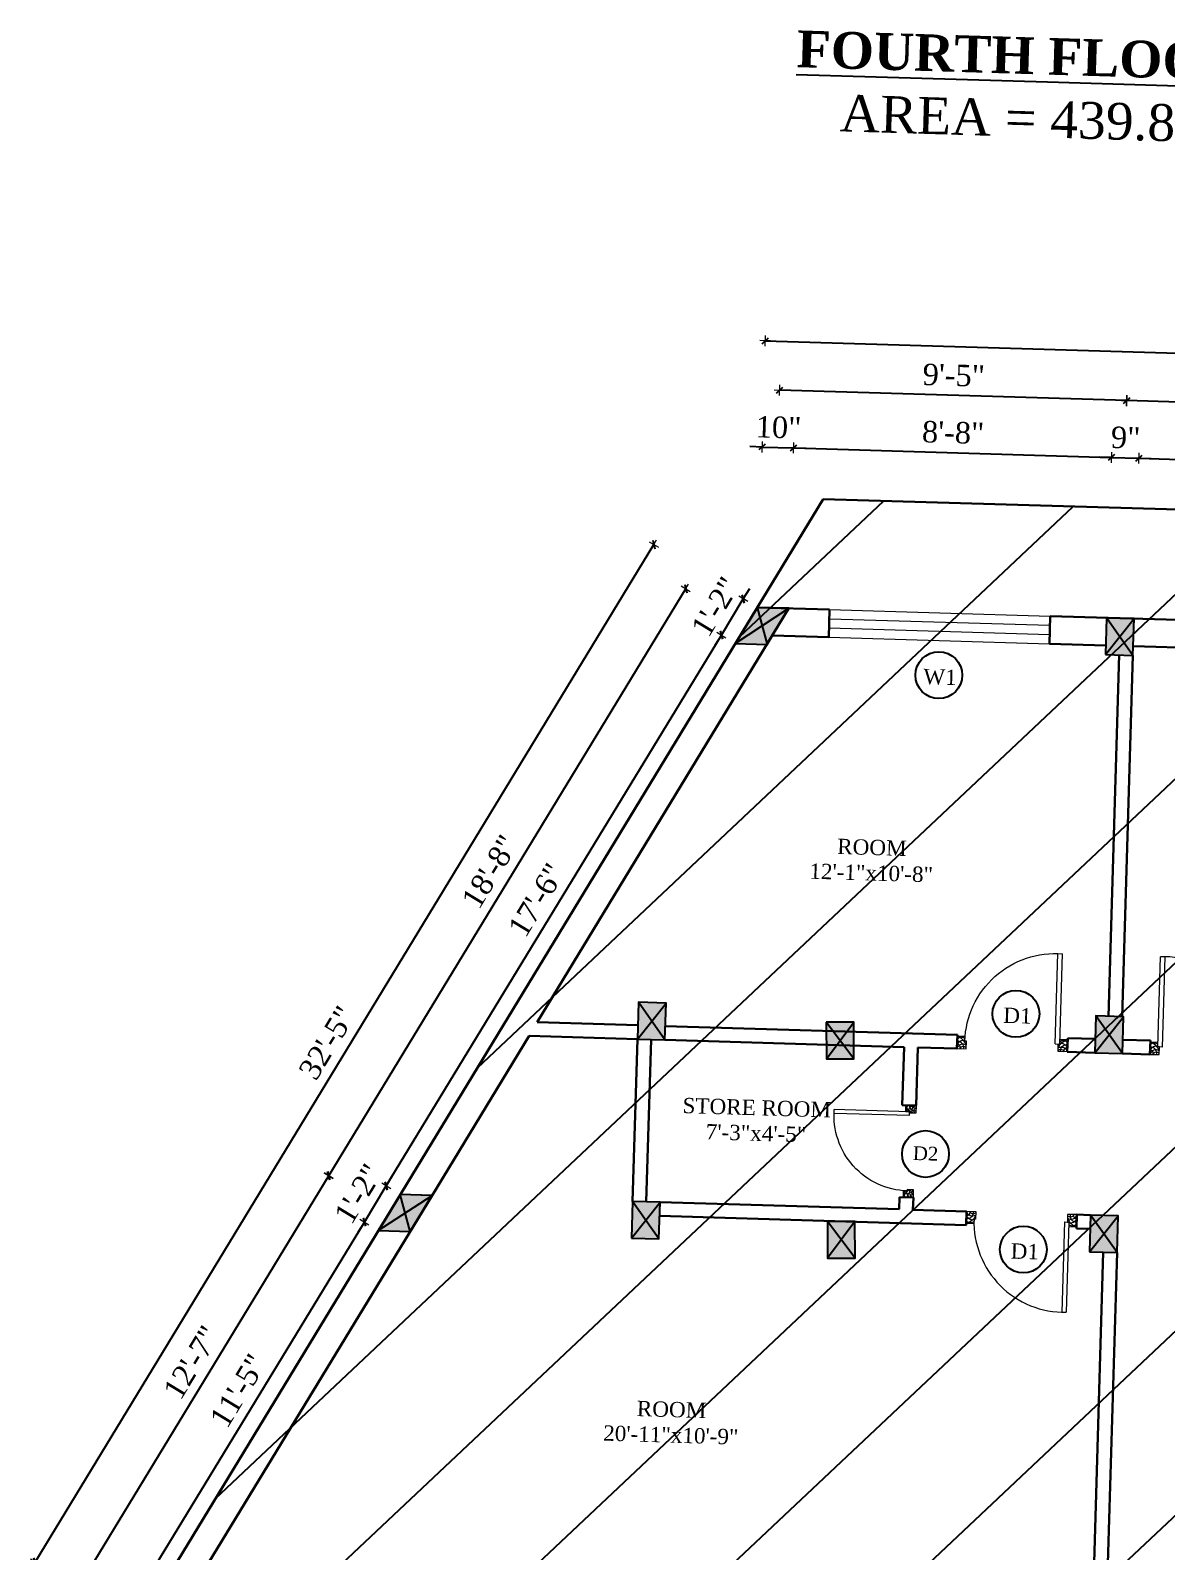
# Model space of a CAD drawing. Header units: inches. Extents: x 4069 to 291496, y -47643 to 12535.
# Drawn here: x 139208.9 to 139579.3, y -21348.1 to -20851.9 of the extents above; entities that cross this region are included whole.
import ezdxf

# ---------------------------------------------------------------- set-up
doc = ezdxf.new("R2010")
doc.units = ezdxf.units.IN
doc.header["$LTSCALE"] = 5
doc.header["$MEASUREMENT"] = 0
for name, color, linetype, lineweight in [('A-WALL', 7, 'Continuous', 9), ('Dimension', 7, 'Continuous', 18), ('DOOR', 62, 'Continuous', 0), ('Dw', 2, 'Continuous', 18)]:
    doc.layers.add(name, color=color, linetype=linetype, lineweight=lineweight)
doc.layers.add('dim line', color=7, linetype='Continuous', lineweight=15, true_color=0xfab2b2)
doc.layers.add('TEXT', color=6, linetype='Continuous')
doc.layers.add('WALL', color=7, linetype='Continuous')
doc.styles.add('ordinary', font='times.ttf')
doc.dimstyles.new('Copy of 96', dxfattribs={"dimtxt": 7, "dimasz": 4, "dimexe": 0.5, "dimexo": 0.5, "dimgap": 3, "dimtad": 1, "dimdec": 1, "dimzin": 11, "dimdsep": 46, "dimlunit": 4, "dimtxsty": 'ordinary', "dimblk": 'OBLIQUE', "dimcen": 0.09, "dimse1": 1, "dimse2": 1, "dimclrt": 6, "dimazin": 0, "dimtfac": 1, "dimtdec": 1, "dimtix": 1, "dimtmove": 2, "dimatfit": 3, "dimldrblk": 'leader', "dimfxl": 0.5, "dimfxlon": 1, "dimtolj": 1, "dimtzin": 0, "dimarcsym": 0})

# ---------------------------------------------------------------- blocks, each defined once
blk = doc.blocks.new('c2a')
at = {"color": 1, "ltscale": 5}
for p, q in [((18091.63, 4625.76), (18084.82, 4613.76)), ((18101.98, 4625.76), (18091.63, 4625.76)), ((18095.17, 4613.76), (18101.98, 4625.76)), ((18084.82, 4613.76), (18095.17, 4613.76))]:
    blk.add_line(p, q, dxfattribs=at)
blk = doc.blocks.new('C1a')
at = {"color": 1, "ltscale": 5}
for p, q in [((18657.75, 4625.76), (18648.75, 4625.76)), ((18648.75, 4625.76), (18648.82, 4613.76)), ((18657.82, 4613.76), (18657.75, 4625.76)), ((18648.82, 4613.76), (18657.82, 4613.76))]:
    blk.add_line(p, q, dxfattribs=at)
blk = doc.blocks.new('A$C27B36B59')
at = {"layer": 'DOOR'}
for p, q in [((0, 4), (0, 0)), ((2.5, 4), (0, 4)), ((0, 0), (3, 0)), ((2.5, 2.5), (2.5, 4)), ((3, 2.5), (2.5, 2.5)), ((3, 0), (3, 2.5))]:
    blk.add_line(p, q, dxfattribs=at)
for centre, radius, start, end in [((-1.4, -0.54), 4.75, 22.1411, 72.838), ((1.34, 2.09), 1.64, 45.138, 144.8948), ((2.21, 0.3), 2.49, 83.3149, 152.658), ((0.13, 0.37), 2.05, 349.4875, 93.6805), ((1.96, -0.47), 2.01, 58.7447, 166.495), ((-0.06, 0.32), 1.13, 343.542, 86.947), ((2.08, -0.4), 1.17, 38.2816, 160.1519)]:
    blk.add_arc(centre, radius, start, end, dxfattribs=at)
blk = doc.blocks.new('D2')
at = {"layer": 'DOOR'}
for p, q in [((74473.95, 24047.59), (74473.95, 24018.09)), ((74473.95, 24047.59), (74475.45, 24047.59)), ((74475.45, 24047.59), (74475.45, 24018.13))]:
    blk.add_line(p, q, dxfattribs=at)
blk.add_arc((74473.95, 24047.59), 29.5, 180, 272.9146, dxfattribs=at)
at = {"layer": 'DOOR', "xscale": -1, "rotation": 180}
blk.add_blockref('A$C27B36B59', (74441.95, 24050.09), dxfattribs=at)
at = {"layer": 'DOOR', "rotation": 180}
blk.add_blockref('A$C27B36B59', (74477.95, 24050.09), dxfattribs=at)
blk = doc.blocks.new('oblique')
at = {"color": 0, "lineweight": -2}
blk.add_line((0.25, 0.25), (-0.25, -0.25), dxfattribs=at)
at = {"layer": 'dim line', "lineweight": 9}
for p, q in [((-0.4375, 0), (0.4375, 0)), ((0, 0.4375), (0, -0.4375))]:
    blk.add_line(p, q, dxfattribs=at)
blk = doc.blocks.new('*D4115')
at = {"layer": 'A-WALL', "color": 0, "lineweight": -2, "ltscale": 50, "transparency": 16777216}
blk.add_line((139246.8, -21357.8), (139317.89, -21240.87), dxfattribs=at)
at = {"layer": 'Defpoints', "color": 0, "ltscale": 50, "transparency": 16777216}
for p in [(139317.89, -21240.87), (139322.45, -21243.65), (139251.36, -21360.58)]:
    blk.add_point(p, dxfattribs=at)
at = {"layer": 'A-WALL', "color": 0, "lineweight": -2, "ltscale": 50, "transparency": 16777216, "xscale": 4, "yscale": 4, "zscale": 4}
for p, rotation in [((139317.89, -21240.87), 58.70147092250749), ((139246.8, -21357.8), 238.7014709225075)]:
    blk.add_blockref('oblique', p, dxfattribs=dict(at, rotation=rotation))
at = {"layer": 'A-WALL', "color": 6, "ltscale": 50, "transparency": 16777216, "insert": (139276.74, -21295.93), "char_height": 7, "attachment_point": 5, "rotation": 58.7015, "style": 'ordinary'}
blk.add_mtext('\\A1;11\'-5"', dxfattribs=at)
blk = doc.blocks.new('_OBLIQUE')
at = {"color": 0, "linetype": 'ByBlock'}
blk.add_line((-0.5, -0.5), (0.5, 0.5), dxfattribs=at)
blk = doc.blocks.new('leader')
at = {"layer": 'Dimension'}
for p, q in [((0, -4.33), (0, 4.33)), ((-4.42, 0), (4.42, 0))]:
    blk.add_line(p, q, dxfattribs=at)
blk = doc.blocks.new('*D4116')
at = {"layer": 'A-WALL', "color": 0, "lineweight": -2, "ltscale": 50, "transparency": 16777216}
for p, q in [((139325.06, -21229.08), (139327.13, -21225.66)), ((139317.89, -21240.87), (139325.06, -21229.08)), ((139317.89, -21240.87), (139315.81, -21244.29))]:
    blk.add_line(p, q, dxfattribs=at)
at = {"layer": 'Defpoints', "color": 0, "ltscale": 50, "transparency": 16777216}
for p in [(139325.06, -21229.08), (139329.62, -21231.86), (139322.45, -21243.65)]:
    blk.add_point(p, dxfattribs=at)
at = {"layer": 'A-WALL', "color": 0, "lineweight": -2, "ltscale": 50, "transparency": 16777216, "xscale": 4, "yscale": 4, "zscale": 4}
for p, rotation in [((139325.06, -21229.08), 238.7014709225075), ((139317.89, -21240.87), 58.70147092250745)]:
    blk.add_blockref('oblique', p, dxfattribs=dict(at, rotation=rotation))
at = {"layer": 'A-WALL', "color": 6, "ltscale": 50, "transparency": 16777216, "insert": (139315.92, -21231.6), "char_height": 7, "attachment_point": 5, "rotation": 58.7015, "style": 'ordinary'}
blk.add_mtext('\\A1;1\'-2"', dxfattribs=at)
blk = doc.blocks.new('*D4117')
at = {"layer": 'A-WALL', "color": 0, "lineweight": -2, "ltscale": 50, "transparency": 16777216}
blk.add_line((139325.06, -21229.08), (139434.38, -21049.26), dxfattribs=at)
at = {"layer": 'Defpoints', "color": 0, "ltscale": 50, "transparency": 16777216}
for p in [(139434.38, -21049.26), (139438.95, -21052.04), (139329.62, -21231.86)]:
    blk.add_point(p, dxfattribs=at)
at = {"layer": 'A-WALL', "color": 0, "lineweight": -2, "ltscale": 50, "transparency": 16777216, "xscale": 4, "yscale": 4, "zscale": 4}
for p, rotation in [((139434.38, -21049.26), 58.70147092250749), ((139325.06, -21229.08), 238.7014709225075)]:
    blk.add_blockref('oblique', p, dxfattribs=dict(at, rotation=rotation))
at = {"layer": 'A-WALL', "color": 6, "ltscale": 50, "transparency": 16777216, "insert": (139374.1, -21135.76), "char_height": 7, "attachment_point": 5, "rotation": 58.7015, "style": 'ordinary'}
blk.add_mtext('\\A1;17\'-6"', dxfattribs=at)
blk = doc.blocks.new('*D4118')
at = {"layer": 'A-WALL', "color": 0, "lineweight": -2, "ltscale": 50, "transparency": 16777216}
for p, q in [((139434.38, -21049.26), (139441.55, -21037.47)), ((139441.55, -21037.47), (139443.63, -21034.05)), ((139434.38, -21049.26), (139432.3, -21052.68))]:
    blk.add_line(p, q, dxfattribs=at)
at = {"layer": 'Defpoints', "color": 0, "ltscale": 50, "transparency": 16777216}
for p in [(139441.55, -21037.47), (139446.11, -21040.25), (139438.95, -21052.04)]:
    blk.add_point(p, dxfattribs=at)
at = {"layer": 'A-WALL', "color": 0, "lineweight": -2, "ltscale": 50, "transparency": 16777216, "xscale": 4, "yscale": 4, "zscale": 4}
for p, rotation in [((139441.55, -21037.47), 238.7014709225075), ((139434.38, -21049.26), 58.70147092250745)]:
    blk.add_blockref('oblique', p, dxfattribs=dict(at, rotation=rotation))
at = {"layer": 'A-WALL', "color": 6, "ltscale": 50, "transparency": 16777216, "insert": (139432.41, -21039.99), "char_height": 7, "attachment_point": 5, "rotation": 58.7015, "style": 'ordinary'}
blk.add_mtext('\\A1;1\'-2"', dxfattribs=at)
blk = doc.blocks.new('*D4119')
at = {"layer": 'A-WALL', "color": 0, "lineweight": -2, "ltscale": 50, "transparency": 16777216}
blk.add_line((139422.75, -21034.12), (139306.25, -21225.72), dxfattribs=at)
at = {"layer": 'Defpoints', "color": 0, "ltscale": 50, "transparency": 16777216}
for p in [(139442.53, -21046.14), (139306.25, -21225.72), (139326.04, -21237.75)]:
    blk.add_point(p, dxfattribs=at)
at = {"layer": 'A-WALL', "color": 0, "lineweight": -2, "ltscale": 50, "transparency": 16777216, "xscale": 4, "yscale": 4, "zscale": 4}
for p, rotation in [((139422.75, -21034.12), 58.70147092222712), ((139306.25, -21225.72), 238.7014709222271)]:
    blk.add_blockref('oblique', p, dxfattribs=dict(at, rotation=rotation))
at = {"layer": 'A-WALL', "color": 6, "ltscale": 50, "transparency": 16777216, "insert": (139358.9, -21126.51), "char_height": 7, "attachment_point": 5, "rotation": 58.7015, "style": 'ordinary'}
blk.add_mtext('\\A1;18\'-8"', dxfattribs=at)
blk = doc.blocks.new('*D4120')
at = {"layer": 'A-WALL', "color": 0, "lineweight": -2, "ltscale": 50, "transparency": 16777216}
blk.add_line((139306.25, -21225.72), (139227.99, -21354.45), dxfattribs=at)
at = {"layer": 'Defpoints', "color": 0, "ltscale": 50, "transparency": 16777216}
for p in [(139326.04, -21237.75), (139227.99, -21354.45), (139247.78, -21366.47)]:
    blk.add_point(p, dxfattribs=at)
at = {"layer": 'A-WALL', "color": 0, "lineweight": -2, "ltscale": 50, "transparency": 16777216, "xscale": 4, "yscale": 4, "zscale": 4}
for p, rotation in [((139306.25, -21225.72), 58.70147092250745), ((139227.99, -21354.45), 238.7014709225075)]:
    blk.add_blockref('oblique', p, dxfattribs=dict(at, rotation=rotation))
at = {"layer": 'A-WALL', "color": 6, "ltscale": 50, "transparency": 16777216, "insert": (139261.51, -21286.67), "char_height": 7, "attachment_point": 5, "rotation": 58.7015, "style": 'ordinary'}
blk.add_mtext('\\A1;12\'-7"', dxfattribs=at)
blk = doc.blocks.new('*D4121')
at = {"layer": 'A-WALL', "color": 0, "lineweight": -2, "ltscale": 50, "transparency": 16777216}
blk.add_line((139210.42, -21351.83), (139412.34, -21019.71), dxfattribs=at)
at = {"layer": 'Defpoints', "color": 0, "ltscale": 50, "transparency": 16777216}
for p in [(139412.34, -21019.71), (139446.11, -21040.25), (139244.19, -21372.37)]:
    blk.add_point(p, dxfattribs=at)
at = {"layer": 'A-WALL', "color": 0, "lineweight": -2, "ltscale": 50, "transparency": 16777216, "xscale": 4, "yscale": 4, "zscale": 4}
for p, rotation in [((139412.34, -21019.71), 58.701470922218), ((139210.42, -21351.83), 238.701470922218)]:
    blk.add_blockref('oblique', p, dxfattribs=dict(at, rotation=rotation))
at = {"layer": 'A-WALL', "color": 6, "ltscale": 50, "transparency": 16777216, "insert": (139305.77, -21182.36), "char_height": 7, "attachment_point": 5, "rotation": 58.7015, "style": 'ordinary'}
blk.add_mtext('\\A1;32\'-5"', dxfattribs=at)
blk = doc.blocks.new('*D4122')
at = {"layer": 'A-WALL', "color": 0, "lineweight": -2, "ltscale": 50, "transparency": 16777216}
for p, q in [((139447.68, -20987.9), (139443.68, -20987.78)), ((139447.68, -20987.9), (139458.02, -20988.21)), ((139458.02, -20988.21), (139462.02, -20988.33))]:
    blk.add_line(p, q, dxfattribs=at)
at = {"layer": 'Defpoints', "color": 0, "ltscale": 50, "transparency": 16777216}
for p in [(139458.02, -20988.21), (139446.11, -21040.25), (139456.46, -21040.56)]:
    blk.add_point(p, dxfattribs=at)
at = {"layer": 'A-WALL', "color": 0, "lineweight": -2, "ltscale": 50, "transparency": 16777216, "xscale": 4, "yscale": 4, "zscale": 4}
for p, rotation in [((139447.68, -20987.9), 358.2899854279795), ((139458.02, -20988.21), 178.2899854279795)]:
    blk.add_blockref('oblique', p, dxfattribs=dict(at, rotation=rotation))
at = {"layer": 'A-WALL', "color": 6, "ltscale": 50, "transparency": 16777216, "insert": (139453.05, -20981.49), "char_height": 7, "attachment_point": 5, "rotation": 358.29, "style": 'ordinary'}
blk.add_mtext('\\A1;10"', dxfattribs=at)
blk = doc.blocks.new('*D4123')
at = {"layer": 'A-WALL', "color": 0, "lineweight": -2, "ltscale": 50, "transparency": 16777216}
blk.add_line((139458.02, -20988.21), (139561.63, -20991.3), dxfattribs=at)
at = {"layer": 'Defpoints', "color": 0, "ltscale": 50, "transparency": 16777216}
for p in [(139561.63, -20991.3), (139456.46, -21040.56), (139560.06, -21043.65)]:
    blk.add_point(p, dxfattribs=at)
at = {"layer": 'A-WALL', "color": 0, "lineweight": -2, "ltscale": 50, "transparency": 16777216, "xscale": 4, "yscale": 4, "zscale": 4}
for p, rotation in [((139458.02, -20988.21), 178.2899854279593), ((139561.63, -20991.3), 358.2899854279593)]:
    blk.add_blockref('oblique', p, dxfattribs=dict(at, rotation=rotation))
at = {"layer": 'A-WALL', "color": 6, "ltscale": 50, "transparency": 16777216, "insert": (139510.02, -20983.2), "char_height": 7, "attachment_point": 5, "rotation": 358.29, "style": 'ordinary'}
blk.add_mtext('\\A1;8\'-8"', dxfattribs=at)
blk = doc.blocks.new('*D4124')
at = {"layer": 'A-WALL', "color": 0, "lineweight": -2, "ltscale": 50, "transparency": 16777216}
for p, q in [((139561.63, -20991.3), (139557.63, -20991.18)), ((139561.63, -20991.3), (139570.62, -20991.57)), ((139570.62, -20991.57), (139574.62, -20991.69))]:
    blk.add_line(p, q, dxfattribs=at)
at = {"layer": 'Defpoints', "color": 0, "ltscale": 50, "transparency": 16777216}
for p in [(139570.62, -20991.57), (139560.06, -21043.65), (139569.06, -21043.92)]:
    blk.add_point(p, dxfattribs=at)
at = {"layer": 'A-WALL', "color": 0, "lineweight": -2, "ltscale": 50, "transparency": 16777216, "xscale": 4, "yscale": 4, "zscale": 4}
for p, rotation in [((139561.63, -20991.3), 358.2899854279593), ((139570.62, -20991.57), 178.2899854279593)]:
    blk.add_blockref('oblique', p, dxfattribs=dict(at, rotation=rotation))
at = {"layer": 'A-WALL', "color": 6, "ltscale": 50, "transparency": 16777216, "insert": (139566.32, -20984.87), "char_height": 7, "attachment_point": 5, "rotation": 358.29, "style": 'ordinary'}
blk.add_mtext('\\A1;9"', dxfattribs=at)
blk = doc.blocks.new('*D4125')
at = {"layer": 'A-WALL', "color": 0, "lineweight": -2, "ltscale": 50, "transparency": 16777216}
blk.add_line((139570.62, -20991.57), (139725.55, -20996.19), dxfattribs=at)
at = {"layer": 'Defpoints', "color": 0, "ltscale": 50, "transparency": 16777216}
for p in [(139725.55, -20996.19), (139569.06, -21043.92), (139723.99, -21048.54)]:
    blk.add_point(p, dxfattribs=at)
at = {"layer": 'A-WALL', "color": 0, "lineweight": -2, "ltscale": 50, "transparency": 16777216, "xscale": 4, "yscale": 4, "zscale": 4}
for p, rotation in [((139570.62, -20991.57), 178.2899854279593), ((139725.55, -20996.19), 358.2899854279593)]:
    blk.add_blockref('oblique', p, dxfattribs=dict(at, rotation=rotation))
at = {"layer": 'A-WALL', "color": 6, "ltscale": 50, "transparency": 16777216, "insert": (139648.28, -20987.38), "char_height": 7, "attachment_point": 5, "rotation": 358.29, "style": 'ordinary'}
blk.add_mtext('\\A1;12\'-11"', dxfattribs=at)
blk = doc.blocks.new('*D4097')
at = {"layer": 'A-WALL', "color": 0, "lineweight": -2, "ltscale": 50, "transparency": 16777216}
blk.add_line((139730.61, -20977.66), (139566.68, -20972.77), dxfattribs=at)
at = {"layer": 'Defpoints', "color": 0, "ltscale": 50, "transparency": 16777216}
for p in [(139566.68, -20972.77), (139564.56, -21043.78), (139728.49, -21048.68)]:
    blk.add_point(p, dxfattribs=at)
at = {"layer": 'A-WALL', "color": 0, "lineweight": -2, "ltscale": 50, "transparency": 16777216, "xscale": 4, "yscale": 4, "zscale": 4}
for p, rotation in [((139566.68, -20972.77), 178.2899854279592), ((139730.61, -20977.66), 358.2899854279593)]:
    blk.add_blockref('oblique', p, dxfattribs=dict(at, rotation=rotation))
at = {"layer": 'A-WALL', "color": 6, "ltscale": 50, "transparency": 16777216, "insert": (139648.84, -20968.65), "char_height": 7, "attachment_point": 5, "rotation": 358.29, "style": 'ordinary'}
blk.add_mtext('\\A1;13\'-8"', dxfattribs=at)
blk = doc.blocks.new('*D4098')
at = {"layer": 'A-WALL', "color": 0, "lineweight": -2, "ltscale": 50, "transparency": 16777216}
blk.add_line((139566.68, -20972.77), (139453.41, -20969.38), dxfattribs=at)
at = {"layer": 'Defpoints', "color": 0, "ltscale": 50, "transparency": 16777216}
for p in [(139453.41, -20969.38), (139451.29, -21040.4), (139564.56, -21043.78)]:
    blk.add_point(p, dxfattribs=at)
at = {"layer": 'A-WALL', "color": 0, "lineweight": -2, "ltscale": 50, "transparency": 16777216, "xscale": 4, "yscale": 4, "zscale": 4}
for p, rotation in [((139453.41, -20969.38), 178.2899854279592), ((139566.68, -20972.77), 358.2899854279593)]:
    blk.add_blockref('oblique', p, dxfattribs=dict(at, rotation=rotation))
at = {"layer": 'A-WALL', "color": 6, "ltscale": 50, "transparency": 16777216, "insert": (139510.24, -20964.51), "char_height": 7, "attachment_point": 5, "rotation": 358.29, "style": 'ordinary'}
blk.add_mtext('\\A1;9\'-5"', dxfattribs=at)
blk = doc.blocks.new('*D4099')
at = {"layer": 'A-WALL', "color": 0, "lineweight": -2, "ltscale": 50, "transparency": 16777216}
blk.add_line((139448.71, -20953.22), (139827.54, -20964.53), dxfattribs=at)
at = {"layer": 'Defpoints', "color": 0, "ltscale": 50, "transparency": 16777216}
for p in [(139827.54, -20964.53), (139446.11, -21040.25), (139824.95, -21051.56)]:
    blk.add_point(p, dxfattribs=at)
at = {"layer": 'A-WALL', "color": 0, "lineweight": -2, "ltscale": 50, "transparency": 16777216, "xscale": 4, "yscale": 4, "zscale": 4}
for p, rotation in [((139448.71, -20953.22), 178.2899854279592), ((139827.54, -20964.53), 358.2899854279593)]:
    blk.add_blockref('oblique', p, dxfattribs=dict(at, rotation=rotation))
at = {"layer": 'A-WALL', "color": 6, "ltscale": 50, "transparency": 16777216, "insert": (139638.32, -20952.31), "char_height": 7, "attachment_point": 5, "rotation": 358.29, "style": 'ordinary'}
blk.add_mtext('\\A1;31\'-7"', dxfattribs=at)

msp = doc.modelspace()

# ---------------------------------------------------------------- hatches: boundary and pattern name
at = {"layer": 'WALL', "linetype": 'ByBlock', "ltscale": 5, "true_color": 0xf8991e}
h = msp.add_hatch(dxfattribs=at)
h.set_pattern_fill('ANSI31', color=30, scale=350, angle=-1.7100146)
h.set_pattern_definition([(43.29, (132890.38, -17903.716), (-29.99899, 31.8453), [])])
h.paths.add_polyline_path([(139222.6859, -21407.74277), (139467.62073, -21004.87244), (139825.90908, -21015.56887), (139816.08424, -21425.45823)])
h = msp.add_hatch(color=30, dxfattribs=at)
h.dxf.hatch_style = 1
h.paths.add_polyline_path([(139447.70237, -21046.29651), (139449.29048, -21052.34659), (139456.4593, -21040.55527)])
h.paths.add_polyline_path([(139447.70237, -21046.29651), (139456.4593, -21040.55527), (139446.11425, -21040.24642)])
h.paths.add_polyline_path([(139446.11425, -21040.24642), (139438.94543, -21052.03775), (139447.70237, -21046.29651)])
h.paths.add_polyline_path([(139447.70237, -21046.29651), (139438.94543, -21052.03775), (139449.29048, -21052.34659)])
h = msp.add_hatch(color=30, dxfattribs=at)
h.dxf.hatch_style = 1
h.paths.add_polyline_path([(139564.38235, -21049.7799), (139559.70531, -21055.64294), (139568.7013, -21055.91151)])
h.paths.add_polyline_path([(139568.7013, -21055.91151), (139569.05939, -21043.91686), (139564.38235, -21049.7799)])
h.paths.add_polyline_path([(139564.38235, -21049.7799), (139569.05939, -21043.91686), (139560.0634, -21043.64829)])
h.paths.add_polyline_path([(139560.0634, -21043.64829), (139559.70531, -21055.64294), (139564.38235, -21049.7799)])
h = msp.add_hatch(color=30, dxfattribs=at)
h.dxf.hatch_style = 1
h.paths.add_polyline_path([(139411.64823, -21175.27806), (139406.97119, -21181.1411), (139415.96718, -21181.40967)])
h.paths.add_polyline_path([(139415.96718, -21181.40967), (139416.32528, -21169.41501), (139411.64823, -21175.27806)])
h.paths.add_polyline_path([(139411.64823, -21175.27806), (139416.32528, -21169.41501), (139407.32928, -21169.14645)])
h.paths.add_polyline_path([(139407.32928, -21169.14645), (139406.97119, -21181.1411), (139411.64823, -21175.27806)])
h = msp.add_hatch(color=30, dxfattribs=at)
h.dxf.hatch_style = 1
h.paths.add_polyline_path([(139477.65122, -21187.64803), (139473.11423, -21181.64803), (139468.65105, -21187.64803)])
h.paths.add_polyline_path([(139477.65122, -21187.64803), (139477.57741, -21175.64803), (139473.11423, -21181.64803)])
h.paths.add_polyline_path([(139477.57741, -21175.64803), (139468.57724, -21175.64803), (139473.11423, -21181.64803)])
h.paths.add_polyline_path([(139473.11423, -21181.64803), (139468.57724, -21175.64803), (139468.65105, -21187.64803)])
h = msp.add_hatch(color=30, dxfattribs=at)
h.dxf.hatch_style = 1
h.paths.add_polyline_path([(139560.93307, -21179.73484), (139556.25602, -21185.59789), (139565.25202, -21185.86646)])
h.paths.add_polyline_path([(139565.25202, -21185.86646), (139565.61011, -21173.8718), (139560.93307, -21179.73484)])
h.paths.add_polyline_path([(139560.93307, -21179.73484), (139565.61011, -21173.8718), (139556.61412, -21173.60323)])
h.paths.add_polyline_path([(139556.61412, -21173.60323), (139556.25602, -21185.59789), (139560.93307, -21179.73484)])
h = msp.add_hatch(color=30, dxfattribs=at)
h.dxf.hatch_style = 1
h.paths.add_polyline_path([(139331.20897, -21237.90556), (139332.79708, -21243.95565), (139339.96591, -21232.16432)])
h.paths.add_polyline_path([(139331.20897, -21237.90556), (139339.96591, -21232.16432), (139329.62086, -21231.85548)])
h.paths.add_polyline_path([(139329.62086, -21231.85548), (139322.45203, -21243.64681), (139331.20897, -21237.90556)])
h.paths.add_polyline_path([(139331.20897, -21237.90556), (139322.45203, -21243.64681), (139332.79708, -21243.95565)])
h = msp.add_hatch(color=30, dxfattribs=at)
h.dxf.hatch_style = 1
h.paths.add_polyline_path([(139409.70857, -21240.24911), (139405.03153, -21246.11215), (139414.02752, -21246.38072)])
h.paths.add_polyline_path([(139414.02752, -21246.38072), (139414.38561, -21234.38607), (139409.70857, -21240.24911)])
h.paths.add_polyline_path([(139409.70857, -21240.24911), (139414.38561, -21234.38607), (139405.38962, -21234.1175)])
h.paths.add_polyline_path([(139405.38962, -21234.1175), (139405.03153, -21246.11215), (139409.70857, -21240.24911)])
h = msp.add_hatch(color=30, dxfattribs=at)
h.dxf.hatch_style = 1
h.paths.add_polyline_path([(139478.051, -21252.64803), (139473.51402, -21246.64803), (139469.05083, -21252.64803)])
h.paths.add_polyline_path([(139478.051, -21252.64803), (139477.9772, -21240.64803), (139473.51402, -21246.64803)])
h.paths.add_polyline_path([(139477.9772, -21240.64803), (139468.97703, -21240.64803), (139473.51402, -21246.64803)])
h.paths.add_polyline_path([(139473.51402, -21246.64803), (139468.97703, -21240.64803), (139469.05083, -21252.64803)])
h = msp.add_hatch(color=30, dxfattribs=at)
h.dxf.hatch_style = 1
h.paths.add_polyline_path([(139559.20842, -21244.71232), (139554.53138, -21250.57536), (139563.52737, -21250.84393)])
h.paths.add_polyline_path([(139563.52737, -21250.84393), (139563.88547, -21238.84927), (139559.20842, -21244.71232)])
h.paths.add_polyline_path([(139559.20842, -21244.71232), (139563.88547, -21238.84927), (139554.88947, -21238.5807)])
h.paths.add_polyline_path([(139554.88947, -21238.5807), (139554.53138, -21250.57536), (139559.20842, -21244.71232)])

# ---------------------------------------------------------------- linework, layer by layer
at = {"color": 1, "ltscale": 5}
for p, q in [((139438.94543, -21052.03775), (139456.4593, -21040.55527)), ((139446.11425, -21040.24642), (139449.29048, -21052.34659)), ((139559.70531, -21055.64294), (139569.05939, -21043.91686)), ((139568.7013, -21055.91151), (139560.0634, -21043.64829)), ((139406.97119, -21181.1411), (139416.32528, -21169.41501)), ((139415.96718, -21181.40967), (139407.32928, -21169.14645)), ((139477.65122, -21187.64803), (139468.57724, -21175.64803)), ((139468.65105, -21187.64803), (139477.57741, -21175.64803)), ((139556.25602, -21185.59789), (139565.61011, -21173.8718)), ((139565.25202, -21185.86646), (139556.61412, -21173.60323)), ((139322.45203, -21243.64681), (139339.96591, -21232.16432)), ((139332.79708, -21243.95565), (139329.62086, -21231.85548)), ((139405.03153, -21246.11215), (139414.38561, -21234.38607)), ((139414.02752, -21246.38072), (139405.38962, -21234.1175)), ((139478.051, -21252.64803), (139468.97703, -21240.64803)), ((139477.9772, -21240.64803), (139469.05083, -21252.64803)), ((139554.53138, -21250.57536), (139563.88547, -21238.84927)), ((139563.52737, -21250.84393), (139554.88947, -21238.5807))]:
    msp.add_line(p, q, dxfattribs=at)
at = {"layer": 'A-WALL', "lineweight": 30}
for p, q in [((139222.6859, -21407.74277), (139467.62073, -21004.87244)), ((139764.93621, -21013.74857), (139467.62073, -21004.87244)), ((139374.31652, -21175.66422), (139456.4593, -21040.55527)), ((139469.72336, -21040.95125), (139446.11425, -21040.24642)), ((139469.45479, -21049.94725), (139469.72336, -21040.95125)), ((139541.42273, -21052.09579), (139541.69129, -21043.0998)), ((139598.54625, -21044.79716), (139541.69129, -21043.0998)), ((139469.45479, -21049.94725), (139451.08269, -21049.39876)), ((139559.79483, -21052.64428), (139541.42273, -21052.09579)), ((139598.27769, -21053.79316), (139568.79082, -21052.91285)), ((139564.2033, -21055.77723), (139560.68207, -21173.72468)), ((139568.7013, -21055.91151), (139565.18007, -21173.85896)), ((139407.10548, -21176.64311), (139374.31652, -21175.66422)), ((139416.10147, -21176.91167), (139511.41035, -21179.75705)), ((139339.96591, -21232.16432), (139371.62822, -21180.08596)), ((139406.97119, -21181.1411), (139371.62822, -21180.08596)), ((139405.38962, -21234.1175), (139406.97119, -21181.1411)), ((139409.88762, -21234.25178), (139411.46919, -21181.27539)), ((139415.96718, -21181.40967), (139493.99888, -21183.73925)), ((139511.27606, -21184.25505), (139511.41035, -21179.75705)), ((139547.26003, -21185.32932), (139547.39432, -21180.83132)), ((139547.39432, -21180.83132), (139556.39031, -21181.09989)), ((139565.3863, -21181.36846), (139574.38229, -21181.63703)), ((139574.24801, -21186.13503), (139574.38229, -21181.63703)), ((139493.4319, -21202.73079), (139493.99888, -21183.73925)), ((139497.9299, -21202.86507), (139498.49687, -21183.87353)), ((139498.49687, -21183.87353), (139511.27606, -21184.25505)), ((139547.26003, -21185.32932), (139556.25602, -21185.59789)), ((139565.25202, -21185.86646), (139574.24801, -21186.13503)), ((139497.9299, -21202.86507), (139493.4319, -21202.73079)), ((139254.53742, -21372.67763), (139339.96591, -21232.16432)), ((139492.41731, -21236.71564), (139414.38561, -21234.38607)), ((139492.41731, -21236.71564), (139492.53667, -21232.71743)), ((139497.03467, -21232.85171), (139492.53667, -21232.71743)), ((139496.9153, -21236.84993), (139497.03467, -21232.85171)), ((139514.27323, -21241.87014), (139414.25133, -21238.88406)), ((139514.40751, -21237.37215), (139496.9153, -21236.84993)), ((139514.40751, -21237.37215), (139514.27323, -21241.87014)), ((139550.39148, -21238.44642), (139550.25719, -21242.94442)), ((139554.88947, -21238.5807), (139550.39148, -21238.44642)), ((139554.75519, -21243.0787), (139550.25719, -21242.94442)), ((139559.02938, -21250.70964), (139555.4783, -21369.65665)), ((139563.52737, -21250.84393), (139559.9763, -21369.79093))]:
    msp.add_line(p, q, dxfattribs=at)
at = {"layer": 'A-WALL', "color": 1, "ltscale": 5}
for p, q in [((139496.9153, -21236.84993), (139497.03467, -21232.85171)), ((139554.88947, -21238.5807), (139550.39148, -21238.44642))]:
    msp.add_line(p, q, dxfattribs=at)
at = {"layer": 'Dw', "color": 3}
for p, q in [((139469.72336, -21040.95125), (139541.69129, -21043.0998)), ((139469.54431, -21046.94858), (139541.51225, -21049.09713)), ((139469.63384, -21043.94992), (139541.60177, -21046.09847)), ((139469.45479, -21049.94725), (139541.42273, -21052.09579))]:
    msp.add_line(p, q, dxfattribs=at)
at = {"layer": 'TEXT'}
for centre in [(139505.34972, -21062.37269), (139530.50789, -21172.90427), (139501.00076, -21218.65646), (139532.92795, -21249.84998)]:
    msp.add_circle(centre, 7.64038, dxfattribs=at)
at = {"layer": 'WALL', "color": 2, "linetype": 'ByBlock', "ltscale": 5}
for points in [[(139438.94543, -21052.03775), (139449.29048, -21052.34659), (139456.4593, -21040.55527), (139446.11425, -21040.24642)], [(139559.70531, -21055.64294), (139568.7013, -21055.91151), (139569.05939, -21043.91686), (139560.0634, -21043.64829)], [(139406.97119, -21181.1411), (139415.96718, -21181.40967), (139416.32528, -21169.41501), (139407.32928, -21169.14645)], [(139468.57724, -21175.64803), (139468.65105, -21187.64803), (139477.65122, -21187.64803), (139477.57741, -21175.64803)], [(139556.25602, -21185.59789), (139565.25202, -21185.86646), (139565.61011, -21173.8718), (139556.61412, -21173.60323)], [(139322.45203, -21243.64681), (139332.79708, -21243.95565), (139339.96591, -21232.16432), (139329.62086, -21231.85548)], [(139405.03153, -21246.11215), (139414.02752, -21246.38072), (139414.38561, -21234.38607), (139405.38962, -21234.1175)], [(139468.97703, -21240.64803), (139469.05083, -21252.64803), (139478.051, -21252.64803), (139477.9772, -21240.64803)], [(139554.53138, -21250.57536), (139563.52737, -21250.84393), (139563.88547, -21238.84927), (139554.88947, -21238.5807)]]:
    msp.add_lwpolyline(points, close=True, dxfattribs=at)

# ---------------------------------------------------------------- block references
at = {"layer": 'WALL', "color": 2, "linetype": 'ByBlock', "ltscale": 5, "rotation": 358.2899854279544}
for p in [(121224.50114, -25124.07397), (121108.00774, -25315.68303)]:
    msp.add_blockref('c2a', p, dxfattribs=at)
at = {"layer": 'WALL', "color": 2, "linetype": 'ByBlock', "xscale": -1, "rotation": 178.2899854279543}
msp.add_blockref('D2', (65820.15442, 5076.54123), dxfattribs=at)
at = {"layer": 'WALL', "color": 2, "linetype": 'ByBlock'}
for p, rotation in [((214736.70876, 630.7493), 178.2899854279543), ((64387.93073, -43055.33075), 358.2899854279544)]:
    msp.add_blockref('D2', p, dxfattribs=dict(at, rotation=rotation))
at = {"layer": 'WALL', "color": 2, "linetype": 'ByBlock', "ltscale": 5}
for p in [(120819.832, -25801.40721), (120820.23179, -25866.40721)]:
    msp.add_blockref('C1a', p, dxfattribs=at)
at = {"layer": 'WALL', "color": 2, "linetype": 'ByBlock', "xscale": -0.8332999999984168, "yscale": 0.8333000000002357, "zscale": 0.8333, "rotation": 268.2899854279543}
msp.add_blockref('D2', (117613.91316, -82639.66218), dxfattribs=at)

# ---------------------------------------------------------------- texts
at = {"layer": 'TEXT', "style": 'ordinary'}
for s, height, rotation, p in [('W1', 5, 358.2903735, (139500.22753, -21065.28526)), ('D1', 5, 358.2895973, (139526.32028, -21175.84468)), ('D2', 4.5, 358.2903735, (139496.81302, -21220.60407)), ('D1', 5, 358.2895973, (139528.74034, -21252.79039))]:
    msp.add_text(s, height=height, rotation=rotation, dxfattribs=at).set_placement(p)
at = {"layer": 'TEXT', "char_height": 12, "width": 219.8150831, "attachment_point": 8, "rotation": 358.2895973, "style": 'ordinary'}
for s, insert in [('{\\fTimes New Roman|b1|i0|c0|p18;\\LFOURTH FLOOR PLAN}', (139559.01207, -20867.0776)), ('AREA = 439.82 sq. ft.', (139554.70553, -20891.20058))]:
    msp.add_mtext(s, dxfattribs=dict(at, insert=insert))
at = {"layer": 'TEXT', "char_height": 5, "attachment_point": 8, "rotation": 358.2895973, "style": 'ordinary'}
for s, insert in [('ROOM\\P12\'-1"x10\'-8"', (139483.20884, -21129.46461)), ('STORE ROOM\\P7\'-3"x4\'-5"', (139445.62111, -21214.42186)), ('ROOM\\P20\'-11"x10\'-9"', (139417.82217, -21312.93565))]:
    msp.add_mtext_dynamic_manual_height_columns(s, width=101.5687276, gutter_width=1720.71691, heights=[0], dxfattribs=dict(at, insert=insert))

# ---------------------------------------------------------------- dimensions: what is measured, and where the dimension line sits
at = {"layer": 'A-WALL', "ltscale": 50}
for base, p1, p2, angle, picture, middle in [((139827.5436, -20964.52909), (139446.11425, -21040.24642), (139824.94547, -21051.55614), 358.2899854, '*D4099', (139638.32406, -20952.3065)), ((139453.40694, -20969.38371), (139564.5614, -21043.78257), (139451.28678, -21040.40084), 358.2899854, '*D4098', (139510.24033, -20964.50685)), ((139566.68156, -20972.76544), (139728.48836, -21048.67649), (139564.5614, -21043.78257), 358.2899854, '*D4097', (139648.84081, -20968.65476)), ((139561.62624, -20991.29917), (139456.4593, -21040.55527), (139560.0634, -21043.64829), 178.2899854, '*D4123', (139510.01997, -20983.19502)), ((139570.62224, -20991.56774), (139560.0634, -21043.64829), (139569.05939, -21043.91686), 178.2899854, '*D4124', (139566.32031, -20984.86573)), ((139725.55321, -20996.19309), (139569.05939, -21043.91686), (139723.99036, -21048.5422), 178.2899854, '*D4125', (139648.28169, -20987.38331)), ((139441.54973, -21037.47131), (139438.94543, -21052.03775), (139446.11425, -21040.24642), 238.7014709, '*D4118', (139432.41125, -21039.99024)), ((139434.38091, -21049.26263), (139329.62086, -21231.85548), (139438.94543, -21052.03775), 238.7014709, '*D4117', (139374.10418, -21135.75806)), ((139325.05634, -21229.08037), (139322.45203, -21243.64681), (139329.62086, -21231.85548), 238.7014709, '*D4116', (139315.91785, -21231.5993)), ((139227.995, -21354.44631), (139326.03645, -21237.75114), (139247.77678, -21366.47312), 58.7014709, '*D4120', (139261.51039, -21286.67188)), ((139317.88751, -21240.87169), (139251.36119, -21360.57746), (139322.45203, -21243.64681), 238.7014709, '*D4115', (139276.73627, -21295.92883))]:
    dim = msp.add_linear_dim(base=base, p1=p1, p2=p2, angle=angle, dimstyle='Copy of 96', override={"dimdec": 0, "dimblk": 'oblique', "dimtdec": 0, "dimarcsym": 1}, dxfattribs=at)
    dim.commit()
    dim.dimension.update_dxf_attribs({"geometry": picture, "text_midpoint": middle})
for p1, p2, distance, picture, middle in [((139446.11425, -21040.24642), (139456.4593, -21040.55527), 52.37244, '*D4122', (139453.0454, -20981.49409)), ((139244.19237, -21372.36879), (139446.11425, -21040.24642), 39.52759, '*D4121', (139305.77227, -21182.36494)), ((139442.52984, -21046.14208), (139326.03645, -21237.75114), -23.15088, '*D4119', (139358.89554, -21126.5116))]:
    dim = msp.add_aligned_dim(p1=p1, p2=p2, distance=distance, dimstyle='Copy of 96', override={"dimdec": 0, "dimblk": 'oblique', "dimtdec": 0, "dimarcsym": 1}, dxfattribs=at)
    dim.commit()
    dim.dimension.update_dxf_attribs({"geometry": picture, "text_midpoint": middle})

doc.saveas('drawing.dxf')
